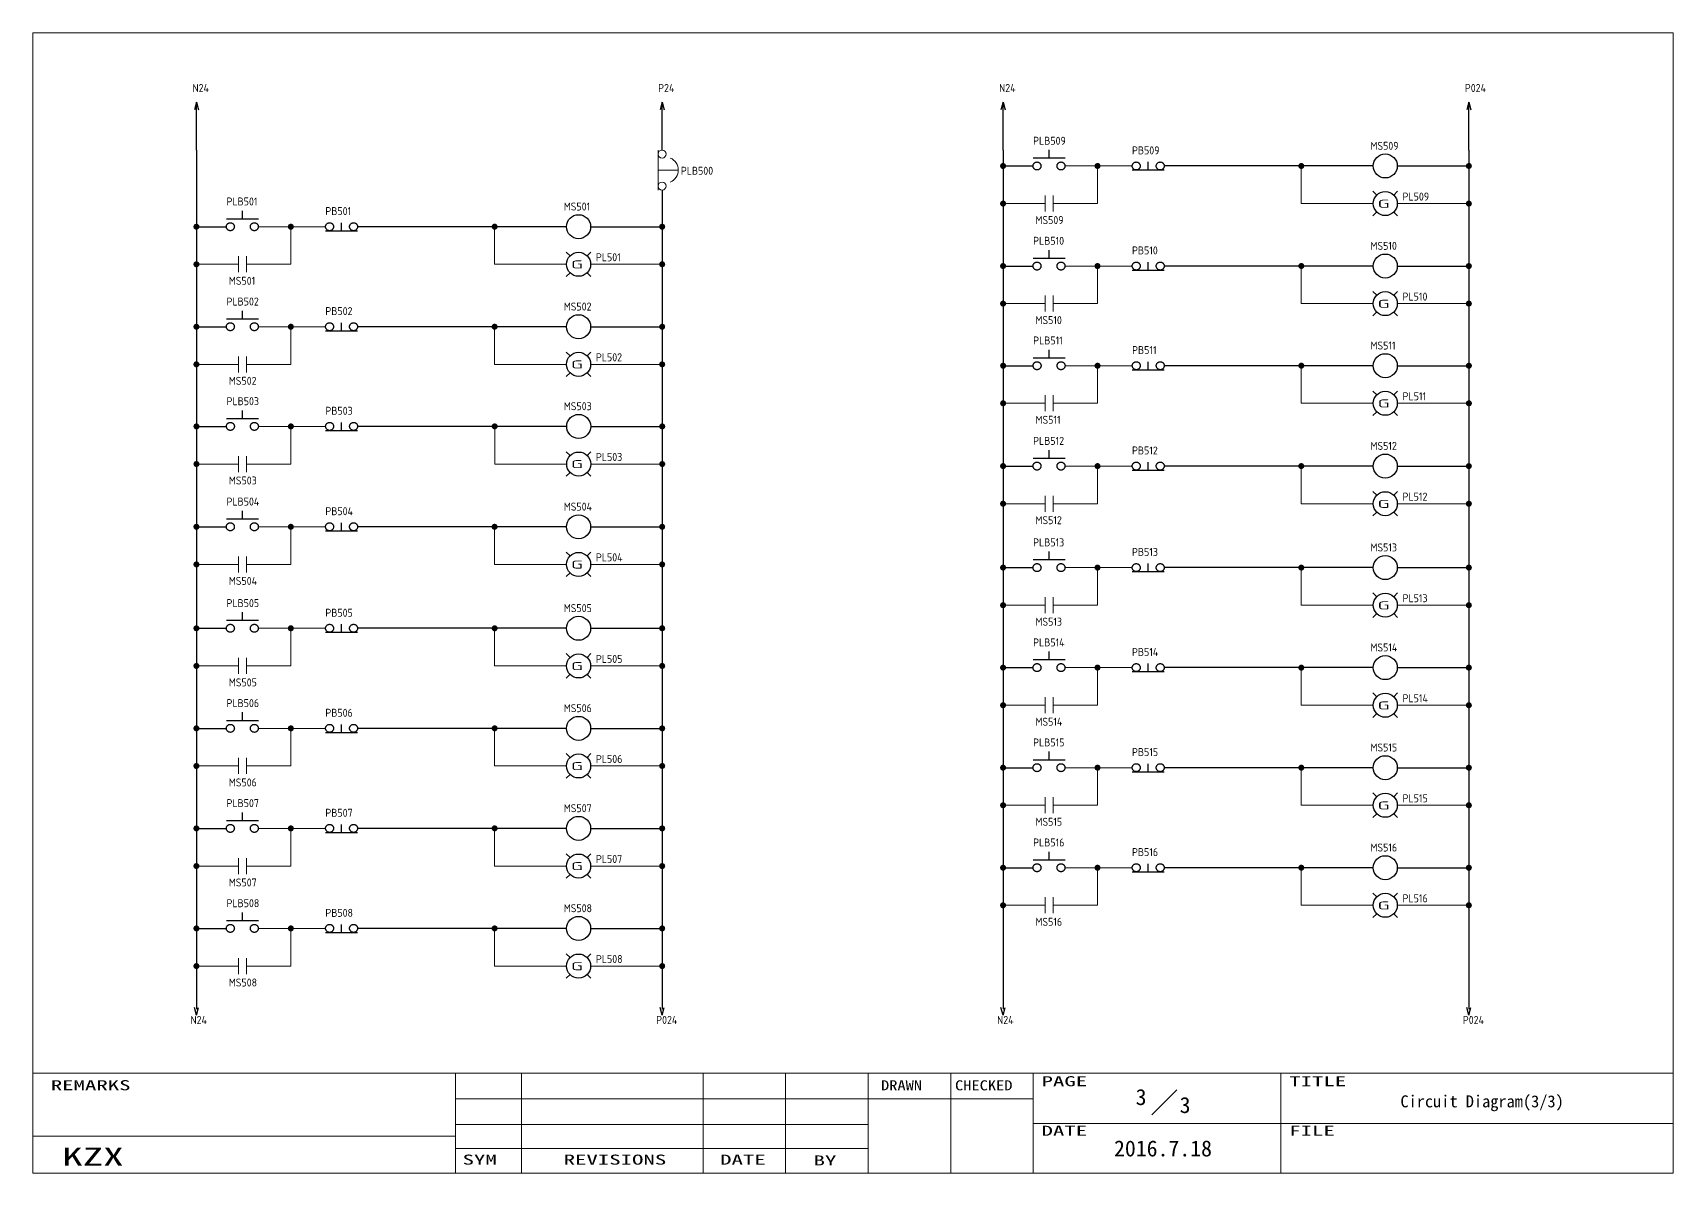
# Model space of a CAD drawing. Extents: x -319 to 2858, y -2689 to 285.
# Drawn here: x 1914 to 2324, y -2138.2 to -1853.2 of the extents above; entities that cross this region are included whole.
import ezdxf
from ezdxf.enums import TextEntityAlignment as Align

# ---------------------------------------------------------------- set-up
doc = ezdxf.new("R2010")
doc.units = 0
doc.header["$LTSCALE"] = 0.3
doc.header["$MEASUREMENT"] = 0
doc.linetypes.add('実線', pattern=[20001, 20000, -1])
doc.layers.get('0').update_dxf_attribs({"linetype": '実線'})
for name, color, linetype, lineweight in [('01図枠', 5, 'CONTINUOUS', 9), ('02接続図', 7, 'CONTINUOUS', 5), ('10外形', 7, 'CONTINUOUS', 9)]:
    doc.layers.add(name, color=color, linetype=linetype, lineweight=lineweight)
doc.layers.add('BLOCK', color=7, linetype='CONTINUOUS')
doc.layers.add('図形１', color=7, linetype='実線')
doc.styles.get("Standard").update_dxf_attribs({"font": 'ISOCP.shx', "height": 4, "bigfont": 'extfont.shx'})
doc.styles.add('電気標準', font='ISOCP.shx', dxfattribs={"height": 2.5, "bigfont": 'extfont.shx'})
doc.styles.add('ＭＳＰゴシック', font='')
doc.styles.get('ＭＳＰゴシック').set_extended_font_data('SimSun')

# ---------------------------------------------------------------- blocks, each defined once
blk = doc.blocks.new('矢印（右向）')
at = {"layer": 'BLOCK'}
for q in [(-1.93, 0.52), (-1.93, -0.52)]:
    blk.add_line((0, 0), q, dxfattribs=at)

msp = doc.modelspace()

# ---------------------------------------------------------------- linework, layer by layer
for p, q in [((1954.91, -1882.53), (1954.91, -1870.53)), ((2071.31, -1882.53), (2071.31, -1870.53)), ((2156.52, -1882.53), (2156.52, -1870.53)), ((2272.93, -1882.53), (2272.93, -1870.53)), ((2164, -1884.52), (2172, -1884.52)), ((2168, -1884.52), (2168, -1882.52)), ((2192.8, -1887.52), (2192.8, -1885.52)), ((2188.8, -1887.52), (2196.8, -1887.52)), ((2249.05, -1886.52), (2196.8, -1886.52)), ((2255.05, -1886.52), (2272.93, -1886.52)), ((1966.38, -1899.69), (1966.38, -1897.69)), ((1962.38, -1899.69), (1970.38, -1899.69)), ((1991.18, -1902.69), (1991.18, -1900.69)), ((2047.43, -1901.69), (1995.18, -1901.69)), ((2053.43, -1901.69), (2071.31, -1901.69)), ((1987.18, -1902.69), (1995.18, -1902.69)), ((2164, -1909.52), (2172, -1909.52)), ((2168, -1909.52), (2168, -1907.52)), ((2192.8, -1912.52), (2192.8, -1910.52)), ((2188.8, -1912.52), (2196.8, -1912.52)), ((2249.05, -1911.52), (2196.8, -1911.52)), ((2255.05, -1911.52), (2272.93, -1911.52)), ((1966.38, -1924.69), (1966.38, -1922.69)), ((1962.38, -1924.69), (1970.38, -1924.69)), ((1991.18, -1927.69), (1991.18, -1925.69)), ((2047.43, -1926.69), (1995.18, -1926.69)), ((2053.43, -1926.69), (2071.31, -1926.69)), ((1987.18, -1927.69), (1995.18, -1927.69)), ((2164.01, -1934.43), (2172.01, -1934.43)), ((2168.01, -1934.43), (2168.01, -1932.43)), ((2188.81, -1937.43), (2196.81, -1937.43)), ((2192.81, -1937.43), (2192.81, -1935.43)), ((2249.06, -1936.43), (2196.81, -1936.43)), ((2255.06, -1936.43), (2272.94, -1936.43)), ((1962.39, -1949.6), (1970.39, -1949.6)), ((1966.39, -1949.6), (1966.39, -1947.6)), ((1991.19, -1952.6), (1991.19, -1950.6)), ((2047.45, -1951.6), (1995.19, -1951.6)), ((2053.45, -1951.6), (2071.32, -1951.6)), ((1987.19, -1952.6), (1995.19, -1952.6)), ((2164, -1959.52), (2172, -1959.52)), ((2168, -1959.52), (2168, -1957.52)), ((2188.8, -1962.52), (2196.8, -1962.52)), ((2192.8, -1962.52), (2192.8, -1960.52)), ((2249.05, -1961.52), (2196.8, -1961.52)), ((2255.05, -1961.52), (2272.93, -1961.52)), ((1962.38, -1974.69), (1970.38, -1974.69)), ((1966.38, -1974.69), (1966.38, -1972.69)), ((1991.18, -1977.69), (1991.18, -1975.69)), ((1987.18, -1977.69), (1995.18, -1977.69)), ((2047.43, -1976.69), (1995.18, -1976.69)), ((2053.43, -1976.69), (2071.31, -1976.69)), ((2168, -1984.89), (2168, -1982.89)), ((2164, -1984.89), (2172, -1984.89)), ((2188.8, -1987.89), (2196.8, -1987.89)), ((2192.8, -1987.89), (2192.8, -1985.89)), ((2249.05, -1986.89), (2196.8, -1986.89)), ((2255.05, -1986.89), (2272.93, -1986.89)), ((1962.38, -2000.06), (1970.38, -2000.06)), ((1966.38, -2000.06), (1966.38, -1998.06)), ((1987.18, -2003.06), (1995.18, -2003.06)), ((1991.18, -2003.06), (1991.18, -2001.06)), ((2047.43, -2002.06), (1995.18, -2002.06)), ((2053.43, -2002.06), (2071.31, -2002.06)), ((2168, -2009.89), (2168, -2007.89)), ((2164, -2009.89), (2172, -2009.89)), ((2188.8, -2012.89), (2196.8, -2012.89)), ((2192.8, -2012.89), (2192.8, -2010.89)), ((2249.05, -2011.89), (2196.8, -2011.89)), ((2255.05, -2011.89), (2272.93, -2011.89)), ((1962.38, -2025.06), (1970.38, -2025.06)), ((1966.38, -2025.06), (1966.38, -2023.06)), ((1987.18, -2028.06), (1995.18, -2028.06)), ((1991.18, -2028.06), (1991.18, -2026.06)), ((2047.43, -2027.06), (1995.18, -2027.06)), ((2053.43, -2027.06), (2071.31, -2027.06)), ((2168, -2034.89), (2168, -2032.89)), ((2164, -2034.89), (2172, -2034.89)), ((2192.8, -2037.89), (2192.8, -2035.89)), ((2249.05, -2036.89), (2196.8, -2036.89)), ((2255.05, -2036.89), (2272.93, -2036.89)), ((2188.8, -2037.89), (2196.8, -2037.89)), ((1966.38, -2050.06), (1966.38, -2048.06)), ((1962.38, -2050.06), (1970.38, -2050.06)), ((1987.18, -2053.06), (1995.18, -2053.06)), ((1991.18, -2053.06), (1991.18, -2051.06)), ((2047.43, -2052.06), (1995.18, -2052.06)), ((2053.43, -2052.06), (2071.31, -2052.06)), ((2168, -2059.89), (2168, -2057.89)), ((2164, -2059.89), (2172, -2059.89)), ((2192.8, -2062.89), (2192.8, -2060.89)), ((2249.05, -2061.89), (2196.8, -2061.89)), ((2255.05, -2061.89), (2272.93, -2061.89)), ((2188.8, -2062.89), (2196.8, -2062.89)), ((1966.38, -2075.06), (1966.38, -2073.06)), ((1962.38, -2075.06), (1970.38, -2075.06)), ((1987.18, -2078.06), (1995.18, -2078.06)), ((1991.18, -2078.06), (1991.18, -2076.06)), ((2047.43, -2077.06), (1995.18, -2077.06)), ((2053.43, -2077.06), (2071.31, -2077.06))]:
    msp.add_line(p, q)
for centre in [(2165, -1886.52), (2171, -1886.52), (2189.8, -1886.52), (2195.8, -1886.52), (1963.38, -1901.69), (1969.38, -1901.69), (1988.18, -1901.69), (1994.18, -1901.69), (2165, -1911.52), (2171, -1911.52), (2189.8, -1911.52), (2195.8, -1911.52), (1963.38, -1926.69), (1969.38, -1926.69), (1988.18, -1926.69), (1994.18, -1926.69), (2165.01, -1936.43), (2171.01, -1936.43), (2189.81, -1936.43), (2195.81, -1936.43), (1963.39, -1951.6), (1969.39, -1951.6), (1988.19, -1951.6), (1994.19, -1951.6), (2165, -1961.52), (2171, -1961.52), (2189.8, -1961.52), (2195.8, -1961.52), (1963.38, -1976.69), (1969.38, -1976.69), (1988.18, -1976.69), (1994.18, -1976.69), (2165, -1986.89), (2171, -1986.89), (2189.8, -1986.89), (2195.8, -1986.89), (1963.38, -2002.06), (1969.38, -2002.06), (1988.18, -2002.06), (1994.18, -2002.06), (2165, -2011.89), (2171, -2011.89), (2189.8, -2011.89), (2195.8, -2011.89), (1963.38, -2027.06), (1969.38, -2027.06), (1988.18, -2027.06), (1994.18, -2027.06), (2165, -2036.89), (2171, -2036.89), (2189.8, -2036.89), (2195.8, -2036.89), (1963.38, -2052.06), (1969.38, -2052.06), (1988.18, -2052.06), (1994.18, -2052.06), (2165, -2061.89), (2171, -2061.89), (2189.8, -2061.89), (2195.8, -2061.89), (1963.38, -2077.06), (1969.38, -2077.06), (1988.18, -2077.06), (1994.18, -2077.06)]:
    msp.add_circle(centre, 1)
at = {"layer": '01図枠', "linetype": 'Continuous', "lineweight": 5}
for p, q in [((1914.01, -2138.24), (1914.01, -1853.24)), ((1914.01, -1853.24), (2324.01, -1853.24)), ((2324.01, -1853.24), (2324.01, -2138.24)), ((1914.01, -2113.24), (2324.01, -2113.24)), ((2019.62, -2113.24), (2019.62, -2138.24)), ((2036.13, -2113.24), (2036.13, -2138.24)), ((2081.53, -2113.24), (2081.53, -2138.24)), ((2102.16, -2113.24), (2102.16, -2138.24)), ((2122.8, -2113.24), (2122.8, -2138.24)), ((2143.44, -2138.24), (2143.44, -2113.24)), ((2164.07, -2113.24), (2164.07, -2138.24)), ((2225.98, -2138.24), (2225.98, -2113.24)), ((2019.62, -2119.66), (2122.8, -2119.66)), ((2122.8, -2119.66), (2164.07, -2119.66)), ((2199.93, -2117.43), (2193.74, -2123.62)), ((2019.62, -2126.09), (2122.8, -2126.09)), ((2164.07, -2125.85), (2324.01, -2125.85)), ((2019.62, -2128.95), (1914.01, -2128.95)), ((2019.62, -2132.04), (2122.8, -2132.04)), ((2324.01, -2138.24), (1914.01, -2138.24))]:
    msp.add_line(p, q, dxfattribs=at)
at = {"layer": '02接続図'}
for p, q in [((2070.34, -1882.53), (2070.34, -1892.53)), ((2075.34, -1887.53), (2070.34, -1887.53))]:
    msp.add_line(p, q, dxfattribs=at)
at = {"layer": '02接続図', "linetype": 'Continuous'}
for p, q in [((2167.04, -1897.92), (2167.04, -1893.92)), ((2169.04, -1897.92), (2169.04, -1893.92)), ((1965.43, -1913.09), (1965.43, -1909.09)), ((1967.43, -1913.09), (1967.43, -1909.09)), ((2167.04, -1922.92), (2167.04, -1918.92)), ((2169.04, -1922.92), (2169.04, -1918.92)), ((1965.43, -1938.09), (1965.43, -1934.09)), ((1967.43, -1938.09), (1967.43, -1934.09)), ((2167.05, -1947.83), (2167.05, -1943.83)), ((2169.05, -1947.83), (2169.05, -1943.83)), ((1965.44, -1963), (1965.44, -1959)), ((1967.44, -1963), (1967.44, -1959)), ((2167.04, -1972.92), (2167.04, -1968.92)), ((2169.04, -1972.92), (2169.04, -1968.92)), ((1965.43, -1988.09), (1965.43, -1984.09)), ((1967.43, -1988.09), (1967.43, -1984.09)), ((2167.04, -1998.29), (2167.04, -1994.29)), ((2169.04, -1998.29), (2169.04, -1994.29)), ((1965.43, -2013.47), (1965.43, -2009.47)), ((1967.43, -2013.47), (1967.43, -2009.47)), ((2167.04, -2023.29), (2167.04, -2019.29)), ((2169.04, -2023.29), (2169.04, -2019.29)), ((1965.43, -2038.47), (1965.43, -2034.47)), ((1967.43, -2038.47), (1967.43, -2034.47)), ((2167.04, -2048.29), (2167.04, -2044.29)), ((2169.04, -2048.29), (2169.04, -2044.29)), ((1965.43, -2063.47), (1965.43, -2059.47)), ((1967.43, -2063.47), (1967.43, -2059.47)), ((2167.04, -2073.29), (2167.04, -2069.29)), ((2169.04, -2073.29), (2169.04, -2069.29)), ((1965.43, -2088.47), (1965.43, -2084.47)), ((1967.43, -2088.47), (1967.43, -2084.47))]:
    msp.add_line(p, q, dxfattribs=at)
at = {"layer": '02接続図'}
for centre in [(2071.31, -1883.53), (2071.31, -1891.53)]:
    msp.add_circle(centre, 1, dxfattribs=at)
msp.add_arc((2072.09, -1887.53), 3.25, 292.6199, 67.3801, dxfattribs=at)
at = {"layer": '10外形'}
for p, q in [((2172, -1886.52), (2188.8, -1886.52)), ((2180.13, -1895.92), (2180.13, -1886.52)), ((2231.05, -1895.92), (2231.05, -1886.52)), ((2167.04, -1895.92), (2156.52, -1895.92)), ((2169.04, -1895.92), (2180.13, -1895.92)), ((2249.05, -1895.92), (2231.05, -1895.92)), ((2255.05, -1895.92), (2272.93, -1895.92)), ((1970.38, -1901.69), (1987.18, -1901.69)), ((1978.51, -1911.09), (1978.51, -1901.69)), ((2029.43, -1911.09), (2029.43, -1901.69)), ((1965.43, -1911.09), (1954.91, -1911.09)), ((1967.43, -1911.09), (1978.51, -1911.09)), ((2047.43, -1911.09), (2029.43, -1911.09)), ((2053.43, -1911.09), (2071.31, -1911.09)), ((2172, -1911.52), (2188.8, -1911.52)), ((2180.13, -1920.92), (2180.13, -1911.52)), ((2231.05, -1920.92), (2231.05, -1911.52)), ((2167.04, -1920.92), (2156.52, -1920.92)), ((2169.04, -1920.92), (2180.13, -1920.92)), ((2249.05, -1920.92), (2231.05, -1920.92)), ((2255.05, -1920.92), (2272.93, -1920.92)), ((1970.38, -1926.69), (1987.18, -1926.69)), ((1978.51, -1936.09), (1978.51, -1926.69)), ((2029.43, -1936.09), (2029.43, -1926.69)), ((1965.43, -1936.09), (1954.91, -1936.09)), ((1967.43, -1936.09), (1978.51, -1936.09)), ((2047.43, -1936.09), (2029.43, -1936.09)), ((2053.43, -1936.09), (2071.31, -1936.09)), ((2172.01, -1936.43), (2188.81, -1936.43)), ((2180.14, -1945.83), (2180.14, -1936.43)), ((2231.06, -1945.83), (2231.06, -1936.43)), ((2167.05, -1945.83), (2156.54, -1945.83)), ((2169.05, -1945.83), (2180.14, -1945.83)), ((2249.06, -1945.83), (2231.06, -1945.83)), ((2255.06, -1945.83), (2272.94, -1945.83)), ((1970.39, -1951.6), (1987.19, -1951.6)), ((1978.52, -1961), (1978.52, -1951.6)), ((2029.45, -1961), (2029.45, -1951.6)), ((1965.44, -1961), (1954.92, -1961)), ((1967.44, -1961), (1978.52, -1961)), ((2047.45, -1961), (2029.45, -1961)), ((2053.45, -1961), (2071.32, -1961)), ((2172, -1961.52), (2188.8, -1961.52)), ((2180.13, -1970.92), (2180.13, -1961.52)), ((2231.05, -1970.92), (2231.05, -1961.52)), ((2167.04, -1970.92), (2156.52, -1970.92)), ((2169.04, -1970.92), (2180.13, -1970.92)), ((2249.05, -1970.92), (2231.05, -1970.92)), ((2255.05, -1970.92), (2272.93, -1970.92)), ((1970.38, -1976.69), (1987.18, -1976.69)), ((1978.51, -1986.09), (1978.51, -1976.69)), ((2029.43, -1986.09), (2029.43, -1976.69)), ((1965.43, -1986.09), (1954.91, -1986.09)), ((1967.43, -1986.09), (1978.51, -1986.09)), ((2047.43, -1986.09), (2029.43, -1986.09)), ((2053.43, -1986.09), (2071.31, -1986.09)), ((2172, -1986.89), (2188.8, -1986.89)), ((2180.13, -1996.29), (2180.13, -1986.89)), ((2231.05, -1996.29), (2231.05, -1986.89)), ((2167.04, -1996.29), (2156.52, -1996.29)), ((2169.04, -1996.29), (2180.13, -1996.29)), ((2249.05, -1996.29), (2231.05, -1996.29)), ((2255.05, -1996.29), (2272.93, -1996.29)), ((1970.38, -2002.06), (1987.18, -2002.06)), ((1978.51, -2011.47), (1978.51, -2002.06)), ((2029.43, -2011.47), (2029.43, -2002.06)), ((1965.43, -2011.47), (1954.91, -2011.47)), ((1967.43, -2011.47), (1978.51, -2011.47)), ((2047.43, -2011.47), (2029.43, -2011.47)), ((2053.43, -2011.47), (2071.31, -2011.47)), ((2172, -2011.89), (2188.8, -2011.89)), ((2180.13, -2021.29), (2180.13, -2011.89)), ((2231.05, -2021.29), (2231.05, -2011.89)), ((2167.04, -2021.29), (2156.52, -2021.29)), ((2169.04, -2021.29), (2180.13, -2021.29)), ((2249.05, -2021.29), (2231.05, -2021.29)), ((2255.05, -2021.29), (2272.93, -2021.29)), ((1970.38, -2027.06), (1987.18, -2027.06)), ((1978.51, -2036.47), (1978.51, -2027.06)), ((2029.43, -2036.47), (2029.43, -2027.06)), ((1965.43, -2036.47), (1954.91, -2036.47)), ((1967.43, -2036.47), (1978.51, -2036.47)), ((2047.43, -2036.47), (2029.43, -2036.47)), ((2053.43, -2036.47), (2071.31, -2036.47)), ((2172, -2036.89), (2188.8, -2036.89)), ((2180.13, -2046.29), (2180.13, -2036.89)), ((2231.05, -2046.29), (2231.05, -2036.89)), ((2167.04, -2046.29), (2156.52, -2046.29)), ((2169.04, -2046.29), (2180.13, -2046.29)), ((2249.05, -2046.29), (2231.05, -2046.29)), ((2255.05, -2046.29), (2272.93, -2046.29)), ((1970.38, -2052.06), (1987.18, -2052.06)), ((1978.51, -2061.47), (1978.51, -2052.06)), ((2029.43, -2061.47), (2029.43, -2052.06)), ((1965.43, -2061.47), (1954.91, -2061.47)), ((1967.43, -2061.47), (1978.51, -2061.47)), ((2047.43, -2061.47), (2029.43, -2061.47)), ((2053.43, -2061.47), (2071.31, -2061.47)), ((2172, -2061.89), (2188.8, -2061.89)), ((2180.13, -2071.29), (2180.13, -2061.89)), ((2231.05, -2071.29), (2231.05, -2061.89)), ((2167.04, -2071.29), (2156.52, -2071.29)), ((2169.04, -2071.29), (2180.13, -2071.29)), ((2249.05, -2071.29), (2231.05, -2071.29)), ((2255.05, -2071.29), (2272.93, -2071.29)), ((1970.38, -2077.06), (1987.18, -2077.06)), ((1978.51, -2086.47), (1978.51, -2077.06)), ((2029.43, -2086.47), (2029.43, -2077.06)), ((1965.43, -2086.47), (1954.91, -2086.47)), ((1967.43, -2086.47), (1978.51, -2086.47)), ((2047.43, -2086.47), (2029.43, -2086.47)), ((2053.43, -2086.47), (2071.31, -2086.47))]:
    msp.add_line(p, q, dxfattribs=at)
at = {"layer": 'BLOCK'}
for centre in [(2252.05, -1886.52), (2252.05, -1895.92), (2050.43, -1901.69), (2050.43, -1911.09), (2252.05, -1911.52), (2252.05, -1920.92), (2050.43, -1926.69), (2050.43, -1936.09), (2252.06, -1936.43), (2252.06, -1945.83), (2050.45, -1951.6), (2050.45, -1961), (2252.05, -1961.52), (2252.05, -1970.92), (2050.43, -1976.69), (2050.43, -1986.09), (2252.05, -1986.89), (2252.05, -1996.29), (2050.43, -2002.06), (2050.43, -2011.47), (2252.05, -2011.89), (2252.05, -2021.29), (2050.43, -2027.06), (2050.43, -2036.47), (2252.05, -2036.89), (2252.05, -2046.29), (2050.43, -2052.06), (2050.43, -2061.47), (2252.05, -2061.89), (2252.05, -2071.29), (2050.43, -2077.06), (2050.43, -2086.47)]:
    msp.add_circle(centre, 3, dxfattribs=at)
at = {"layer": '図形１', "color": 7}
for p, q in [((1954.91, -1882.53), (1954.91, -1950.36)), ((2156.52, -1882.53), (2156.52, -1957.21)), ((2272.93, -1882.53), (2272.93, -1957.21)), ((2071.31, -1892.53), (2071.31, -1950.36)), ((1954.91, -1950.36), (1954.91, -2097.25)), ((2071.31, -1950.36), (2071.31, -2097.25)), ((2156.52, -1950.36), (2156.52, -2097.25)), ((2272.93, -1950.36), (2272.93, -2097.25))]:
    msp.add_line(p, q, dxfattribs=at)
at = {"layer": '図形１'}
for p, q in [((2156.52, -1886.52), (2164, -1886.52)), ((2249.92, -1893.81), (2248.95, -1892.85)), ((2254.17, -1893.79), (2255.13, -1892.85)), ((2248.95, -1898.96), (2249.9, -1898.01)), ((2255.13, -1898.96), (2254.19, -1898.03)), ((1954.91, -1901.69), (1962.38, -1901.69)), ((2048.3, -1908.98), (2047.33, -1908.02)), ((2052.55, -1908.96), (2053.51, -1908.02)), ((2047.33, -1914.13), (2048.29, -1913.18)), ((2053.51, -1914.13), (2052.57, -1913.2)), ((2156.52, -1911.52), (2164, -1911.52)), ((2249.92, -1918.81), (2248.95, -1917.85)), ((2254.17, -1918.79), (2255.13, -1917.85)), ((1954.91, -1926.69), (1962.38, -1926.69)), ((2248.95, -1923.96), (2249.9, -1923.01)), ((2255.13, -1923.96), (2254.19, -1923.03)), ((2048.3, -1933.98), (2047.33, -1933.02)), ((2052.55, -1933.96), (2053.51, -1933.02)), ((2047.33, -1939.13), (2048.29, -1938.18)), ((2053.51, -1939.13), (2052.57, -1938.2)), ((2156.54, -1936.43), (2164.01, -1936.43)), ((2249.93, -1943.72), (2248.96, -1942.76)), ((2254.18, -1943.7), (2255.14, -1942.76)), ((1954.92, -1951.6), (1962.39, -1951.6)), ((2248.96, -1948.87), (2249.92, -1947.92)), ((2255.14, -1948.87), (2254.2, -1947.94)), ((2048.31, -1958.89), (2047.34, -1957.93)), ((2052.56, -1958.87), (2053.52, -1957.93)), ((2047.34, -1964.04), (2048.3, -1963.09)), ((2053.52, -1964.04), (2052.58, -1963.11)), ((2156.52, -1961.52), (2164, -1961.52)), ((2249.92, -1968.81), (2248.95, -1967.85)), ((2254.17, -1968.79), (2255.13, -1967.85)), ((2248.95, -1973.96), (2249.9, -1973.01)), ((2255.13, -1973.96), (2254.19, -1973.03)), ((1954.91, -1976.69), (1962.38, -1976.69)), ((2048.3, -1983.98), (2047.33, -1983.02)), ((2052.55, -1983.96), (2053.51, -1983.02)), ((2047.33, -1989.13), (2048.29, -1988.18)), ((2053.51, -1989.13), (2052.57, -1988.2)), ((2156.52, -1986.89), (2164, -1986.89)), ((2249.92, -1994.18), (2248.95, -1993.22)), ((2254.17, -1994.17), (2255.13, -1993.22)), ((2248.95, -1999.33), (2249.9, -1998.39)), ((2255.13, -1999.33), (2254.19, -1998.4)), ((1954.91, -2002.06), (1962.38, -2002.06)), ((2048.3, -2009.36), (2047.33, -2008.39)), ((2052.55, -2009.34), (2053.51, -2008.39)), ((2156.52, -2011.89), (2164, -2011.89)), ((2047.33, -2014.5), (2048.29, -2013.56)), ((2053.51, -2014.5), (2052.57, -2013.57)), ((2249.92, -2019.18), (2248.95, -2018.22)), ((2254.17, -2019.17), (2255.13, -2018.22)), ((2248.95, -2024.33), (2249.9, -2023.39)), ((2255.13, -2024.33), (2254.19, -2023.4)), ((1954.91, -2027.06), (1962.38, -2027.06)), ((2048.3, -2034.36), (2047.33, -2033.39)), ((2052.55, -2034.34), (2053.51, -2033.39)), ((2156.52, -2036.89), (2164, -2036.89)), ((2047.33, -2039.5), (2048.29, -2038.56)), ((2053.51, -2039.5), (2052.57, -2038.57)), ((2249.92, -2044.18), (2248.95, -2043.22)), ((2254.17, -2044.17), (2255.13, -2043.22)), ((2248.95, -2049.33), (2249.9, -2048.39)), ((2255.13, -2049.33), (2254.19, -2048.4)), ((1954.91, -2052.06), (1962.38, -2052.06)), ((2048.3, -2059.36), (2047.33, -2058.39)), ((2052.55, -2059.34), (2053.51, -2058.39)), ((2156.52, -2061.89), (2164, -2061.89)), ((2047.33, -2064.5), (2048.29, -2063.56)), ((2053.51, -2064.5), (2052.57, -2063.57)), ((2249.92, -2069.18), (2248.95, -2068.22)), ((2254.17, -2069.17), (2255.13, -2068.22)), ((2248.95, -2074.33), (2249.9, -2073.39)), ((2255.13, -2074.33), (2254.19, -2073.4)), ((1954.91, -2077.06), (1962.38, -2077.06)), ((2048.3, -2084.36), (2047.33, -2083.39)), ((2052.55, -2084.34), (2053.51, -2083.39)), ((2047.33, -2089.5), (2048.29, -2088.56)), ((2053.51, -2089.5), (2052.57, -2088.57))]:
    msp.add_line(p, q, dxfattribs=at)
at = {"layer": '図形１', "const_width": 0.75}
for points in [[(2156.15, -1886.52, 1), (2156.9, -1886.52, 1)], [(2179.75, -1886.52, 1), (2180.5, -1886.52, 1)], [(2230.68, -1886.52, 1), (2231.43, -1886.52, 1)], [(2272.56, -1886.52, 1), (2273.31, -1886.52, 1)], [(2156.15, -1895.92, 1), (2156.9, -1895.92, 1)], [(2272.56, -1895.92, 1), (2273.31, -1895.92, 1)], [(1954.53, -1901.69, 1), (1955.28, -1901.69, 1)], [(1978.13, -1901.69, 1), (1978.88, -1901.69, 1)], [(2029.06, -1901.69, 1), (2029.81, -1901.69, 1)], [(2070.94, -1901.69, 1), (2071.69, -1901.69, 1)], [(1954.53, -1911.09, 1), (1955.28, -1911.09, 1)], [(2070.94, -1911.09, 1), (2071.69, -1911.09, 1)], [(2156.15, -1911.52, 1), (2156.9, -1911.52, 1)], [(2179.75, -1911.52, 1), (2180.5, -1911.52, 1)], [(2230.68, -1911.52, 1), (2231.43, -1911.52, 1)], [(2272.56, -1911.52, 1), (2273.31, -1911.52, 1)], [(2156.15, -1920.92, 1), (2156.9, -1920.92, 1)], [(2272.56, -1920.92, 1), (2273.31, -1920.92, 1)], [(1954.53, -1926.69, 1), (1955.28, -1926.69, 1)], [(1978.13, -1926.69, 1), (1978.88, -1926.69, 1)], [(2029.06, -1926.69, 1), (2029.81, -1926.69, 1)], [(2070.94, -1926.69, 1), (2071.69, -1926.69, 1)], [(1954.53, -1936.09, 1), (1955.28, -1936.09, 1)], [(2070.94, -1936.09, 1), (2071.69, -1936.09, 1)], [(2156.16, -1936.43, 1), (2156.91, -1936.43, 1)], [(2179.76, -1936.43, 1), (2180.51, -1936.43, 1)], [(2230.69, -1936.43, 1), (2231.44, -1936.43, 1)], [(2272.57, -1936.43, 1), (2273.32, -1936.43, 1)], [(2156.16, -1945.83, 1), (2156.91, -1945.83, 1)], [(2272.57, -1945.83, 1), (2273.32, -1945.83, 1)], [(1954.54, -1951.6, 1), (1955.29, -1951.6, 1)], [(1978.14, -1951.6, 1), (1978.89, -1951.6, 1)], [(2029.07, -1951.6, 1), (2029.82, -1951.6, 1)], [(2070.95, -1951.6, 1), (2071.7, -1951.6, 1)], [(1954.54, -1961, 1), (1955.29, -1961, 1)], [(2070.95, -1961, 1), (2071.7, -1961, 1)], [(2156.15, -1961.52, 1), (2156.9, -1961.52, 1)], [(2179.75, -1961.52, 1), (2180.5, -1961.52, 1)], [(2230.68, -1961.52, 1), (2231.43, -1961.52, 1)], [(2272.56, -1961.52, 1), (2273.31, -1961.52, 1)], [(2156.15, -1970.92, 1), (2156.9, -1970.92, 1)], [(2272.56, -1970.92, 1), (2273.31, -1970.92, 1)], [(1954.53, -1976.69, 1), (1955.28, -1976.69, 1)], [(1978.13, -1976.69, 1), (1978.88, -1976.69, 1)], [(2029.06, -1976.69, 1), (2029.81, -1976.69, 1)], [(2070.94, -1976.69, 1), (2071.69, -1976.69, 1)], [(1954.53, -1986.09, 1), (1955.28, -1986.09, 1)], [(2070.94, -1986.09, 1), (2071.69, -1986.09, 1)], [(2156.15, -1986.89, 1), (2156.9, -1986.89, 1)], [(2179.75, -1986.89, 1), (2180.5, -1986.89, 1)], [(2230.68, -1986.89, 1), (2231.43, -1986.89, 1)], [(2272.56, -1986.89, 1), (2273.31, -1986.89, 1)], [(2156.15, -1996.29, 1), (2156.9, -1996.29, 1)], [(2272.56, -1996.29, 1), (2273.31, -1996.29, 1)], [(1954.53, -2002.06, 1), (1955.28, -2002.06, 1)], [(1978.13, -2002.06, 1), (1978.88, -2002.06, 1)], [(2029.06, -2002.06, 1), (2029.81, -2002.06, 1)], [(2070.94, -2002.06, 1), (2071.69, -2002.06, 1)], [(1954.53, -2011.47, 1), (1955.28, -2011.47, 1)], [(2070.94, -2011.47, 1), (2071.69, -2011.47, 1)], [(2156.15, -2011.89, 1), (2156.9, -2011.89, 1)], [(2179.75, -2011.89, 1), (2180.5, -2011.89, 1)], [(2230.68, -2011.89, 1), (2231.43, -2011.89, 1)], [(2272.56, -2011.89, 1), (2273.31, -2011.89, 1)], [(2156.15, -2021.29, 1), (2156.9, -2021.29, 1)], [(2272.56, -2021.29, 1), (2273.31, -2021.29, 1)], [(1954.53, -2027.06, 1), (1955.28, -2027.06, 1)], [(1978.13, -2027.06, 1), (1978.88, -2027.06, 1)], [(2029.06, -2027.06, 1), (2029.81, -2027.06, 1)], [(2070.94, -2027.06, 1), (2071.69, -2027.06, 1)], [(1954.53, -2036.47, 1), (1955.28, -2036.47, 1)], [(2070.94, -2036.47, 1), (2071.69, -2036.47, 1)], [(2156.15, -2036.89, 1), (2156.9, -2036.89, 1)], [(2179.75, -2036.89, 1), (2180.5, -2036.89, 1)], [(2230.68, -2036.89, 1), (2231.43, -2036.89, 1)], [(2272.56, -2036.89, 1), (2273.31, -2036.89, 1)], [(2156.15, -2046.29, 1), (2156.9, -2046.29, 1)], [(2272.56, -2046.29, 1), (2273.31, -2046.29, 1)], [(1954.53, -2052.06, 1), (1955.28, -2052.06, 1)], [(1978.13, -2052.06, 1), (1978.88, -2052.06, 1)], [(2029.06, -2052.06, 1), (2029.81, -2052.06, 1)], [(2070.94, -2052.06, 1), (2071.69, -2052.06, 1)], [(1954.53, -2061.47, 1), (1955.28, -2061.47, 1)], [(2070.94, -2061.47, 1), (2071.69, -2061.47, 1)], [(2156.15, -2061.89, 1), (2156.9, -2061.89, 1)], [(2179.75, -2061.89, 1), (2180.5, -2061.89, 1)], [(2230.68, -2061.89, 1), (2231.43, -2061.89, 1)], [(2272.56, -2061.89, 1), (2273.31, -2061.89, 1)], [(2156.15, -2071.29, 1), (2156.9, -2071.29, 1)], [(2272.56, -2071.29, 1), (2273.31, -2071.29, 1)], [(1954.53, -2077.06, 1), (1955.28, -2077.06, 1)], [(1978.13, -2077.06, 1), (1978.88, -2077.06, 1)], [(2029.06, -2077.06, 1), (2029.81, -2077.06, 1)], [(2070.94, -2077.06, 1), (2071.69, -2077.06, 1)], [(1954.53, -2086.47, 1), (1955.28, -2086.47, 1)], [(2070.94, -2086.47, 1), (2071.69, -2086.47, 1)]]:
    msp.add_lwpolyline(points, format="xyb", close=True, dxfattribs=at)

# ---------------------------------------------------------------- block references
at = {"layer": '図形１', "color": 7, "xscale": -1, "rotation": 270}
for p in [(1954.91, -1870.53), (2071.31, -1870.53), (2156.52, -1870.53), (2272.93, -1870.53)]:
    msp.add_blockref('矢印（右向）', p, dxfattribs=at)
at = {"layer": '図形１', "color": 7, "rotation": 270}
for p in [(1954.91, -2098.75), (2071.31, -2098.75), (2156.52, -2098.75), (2272.93, -2098.75)]:
    msp.add_blockref('矢印（右向）', p, dxfattribs=at)

# ---------------------------------------------------------------- texts
at = {"width": 2.307692}
for p, p2 in [((2250.14, -1896.96), (2253.14, -1896.96)), ((2048.53, -1912.13), (2051.53, -1912.13)), ((2250.14, -1921.96), (2253.14, -1921.96)), ((2048.53, -1937.13), (2051.53, -1937.13)), ((2250.16, -1946.87), (2253.16, -1946.87)), ((2048.54, -1962.04), (2051.54, -1962.04)), ((2250.14, -1971.96), (2253.14, -1971.96)), ((2048.53, -1987.13), (2051.53, -1987.13)), ((2250.14, -1997.34), (2253.14, -1997.34)), ((2048.53, -2012.51), (2051.53, -2012.51)), ((2250.14, -2022.34), (2253.14, -2022.34)), ((2048.53, -2037.51), (2051.53, -2037.51)), ((2250.14, -2047.34), (2253.14, -2047.34)), ((2048.53, -2062.51), (2051.53, -2062.51)), ((2250.14, -2072.34), (2253.14, -2072.34)), ((2048.53, -2087.51), (2051.53, -2087.51))]:
    msp.add_text('G', height=2, dxfattribs=at).set_placement(p, p2, align=Align.FIT)
at = {"layer": '01図枠', "linetype": 'Continuous', "lineweight": 5, "style": 'ＭＳＰゴシック'}
for s, height, width, p in [('REMARKS', 2.513, 1.666667, (1918.5, -2114.99)), ('DRAWN', 2.513, 1.2, (2126.01, -2115.02)), ('CHECKED', 2.513, 1.2, (2144.51, -2115.02)), ('PAGE', 2.513, 1.666667, (2166.14, -2113.99)), ('TITLE', 2.513, 1.666667, (2228.05, -2113.99)), ('DATE', 2.513, 1.666667, (2166.14, -2126.37)), ('FILE', 2.513, 1.666667, (2228.05, -2126.37)), ('KZX', 4.523, 1.666667, (1921.34, -2131.83)), ('SYM', 2.513, 1.666667, (2021.42, -2133.59))]:
    msp.add_text(s, height=height, dxfattribs=dict(at, width=width)).set_placement(p, align=Align.TOP_LEFT)
at = {"layer": '01図枠', "linetype": 'Continuous', "lineweight": 5, "style": 'ＭＳＰゴシック', "width": 1.666667}
for s, p in [('REVISIONS', (2059.51, -2133.59)), ('DATE', (2091.51, -2133.59)), ('BY', (2112.01, -2133.8))]:
    msp.add_text(s, height=2.513, dxfattribs=at).set_placement(p, align=Align.TOP_CENTER)
at = {"layer": '02接続図', "style": 'ＭＳＰゴシック'}
for s, p in [('3', (2191.01, -2119.24)), ('3', (2202.01, -2121.24)), ('2016.7.18', (2196.49, -2132.08))]:
    msp.add_text(s, height=4, dxfattribs=at).set_placement(p, align=Align.MIDDLE)
msp.add_text('Circuit Diagram(3/3)', height=3, dxfattribs=at).set_placement((2255.84, -2120.28), align=Align.MIDDLE_LEFT)
at = {"layer": '図形１', "color": 7, "linetype": '実線', "style": '電気標準'}
for s, p in [('N24', (1953.91, -1868.03)), ('P24', (2070.31, -1868.03)), ('N24', (2155.52, -1868.03)), ('P024', (2271.93, -1868.03)), ('N24', (1953.41, -2100.94)), ('P024', (2069.81, -2100.94)), ('N24', (2155.02, -2100.94)), ('P024', (2271.43, -2100.94))]:
    msp.add_text(s, height=2, dxfattribs=at).set_placement(p)
at = {"layer": '図形１', "color": 4, "style": '電気標準'}
for s, p in [('PLB509', (2164.03, -1881.22)), ('PB509', (2188.74, -1883.62)), ('MS509', (2248.33, -1882.48)), ('PLB500', (2075.98, -1888.71)), ('PL509', (2256.37, -1895.16)), ('PLB501', (1962.42, -1896.39)), ('PB501', (1987.13, -1898.79)), ('MS501', (2046.71, -1897.65)), ('MS509', (2164.6, -1901.04)), ('PLB510', (2164.03, -1906.22)), ('MS510', (2248.33, -1907.48)), ('PL501', (2054.75, -1910.33)), ('PB510', (2188.74, -1908.62)), ('MS501', (1962.99, -1916.21)), ('PL510', (2256.37, -1920.16)), ('PLB502', (1962.42, -1921.39)), ('PB502', (1987.13, -1923.79)), ('MS502', (2046.71, -1922.65)), ('MS510', (2164.6, -1926.04)), ('PLB511', (2164.04, -1931.13)), ('MS511', (2248.34, -1932.39)), ('PL502', (2054.75, -1935.33)), ('PB511', (2188.76, -1933.53)), ('MS502', (1962.99, -1941.21)), ('PL511', (2256.38, -1945.07)), ('PLB503', (1962.43, -1946.3)), ('PB503', (1987.14, -1948.7)), ('MS503', (2046.72, -1947.56)), ('MS511', (2164.62, -1950.95)), ('PLB512', (2164.03, -1956.22)), ('MS512', (2248.33, -1957.48)), ('PL503', (2054.76, -1960.24)), ('PB512', (2188.74, -1958.62)), ('MS503', (1963, -1966.12)), ('PLB504', (1962.42, -1971.39)), ('PB504', (1987.13, -1973.79)), ('MS504', (2046.71, -1972.65)), ('PL512', (2256.37, -1970.16)), ('MS512', (2164.6, -1976.04)), ('PLB513', (2164.03, -1981.59)), ('PL504', (2054.75, -1985.33)), ('PB513', (2188.74, -1983.99)), ('MS513', (2248.33, -1982.85)), ('MS504', (1962.99, -1991.21)), ('PLB505', (1962.42, -1996.76)), ('MS505', (2046.71, -1998.02)), ('PL513', (2256.37, -1995.54)), ('PB505', (1987.13, -1999.17)), ('MS513', (2164.6, -2001.41)), ('PLB514', (2164.03, -2006.59)), ('PL505', (2054.75, -2010.71)), ('PB514', (2188.74, -2008.99)), ('MS514', (2248.33, -2007.85)), ('MS505', (1962.99, -2016.58)), ('PLB506', (1962.42, -2021.76)), ('MS506', (2046.71, -2023.02)), ('PL514', (2256.37, -2020.54)), ('PB506', (1987.13, -2024.17)), ('MS514', (2164.6, -2026.41)), ('PLB515', (2164.03, -2031.59)), ('PB515', (2188.74, -2033.99)), ('MS515', (2248.33, -2032.85)), ('PL506', (2054.75, -2035.71)), ('MS506', (1962.99, -2041.58)), ('PLB507', (1962.42, -2046.76)), ('PL515', (2256.37, -2045.54)), ('PB507', (1987.13, -2049.17)), ('MS507', (2046.71, -2048.02)), ('MS515', (2164.6, -2051.41)), ('PLB516', (2164.03, -2056.59)), ('PB516', (2188.74, -2058.99)), ('MS516', (2248.33, -2057.85)), ('PL507', (2054.75, -2060.71)), ('MS507', (1962.99, -2066.58)), ('PLB508', (1962.42, -2071.76)), ('PL516', (2256.37, -2070.54)), ('PB508', (1987.13, -2074.17)), ('MS508', (2046.71, -2073.02)), ('MS516', (2164.6, -2076.41)), ('PL508', (2054.75, -2085.71)), ('MS508', (1962.99, -2091.58))]:
    msp.add_text(s, height=2, dxfattribs=at).set_placement(p)

doc.saveas('drawing.dxf')
